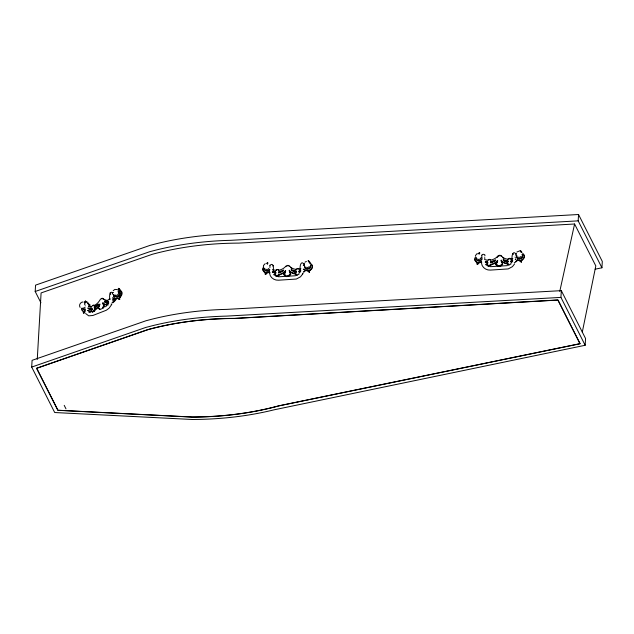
<?xml version="1.0" encoding="UTF-8"?>
<svg xmlns="http://www.w3.org/2000/svg" width="634" height="634" viewBox="0 0 634 634"><rect width="100%" height="100%" fill="white"/><g stroke="black" fill="none" stroke-linecap="round" stroke-linejoin="round"><path stroke-width="0.95" d="M304.407 265.377C303.821 267.231 303.916 261.826 304.304 264.14M516.314 255.24C515.743 257.087 515.791 251.603 516.211 254.004M40.917 302.783L35.195 291.489L35.559 285.142L150.052 245.366L157.105 243.535A218.754 124.533 3.3 0 1 231.148 233.97L578.541 214.514L602.3 261.446L601.935 267.794L595.152 269.188M31.7 367.078L32.088 360.334L146.105 320.717L153.103 318.902A218.025 124.113 3.3 0 1 226.909 309.368L561.32 290.649L585.562 338.532L585.174 345.276L273.975 409.841A218.025 124.113 3.3 0 1 200.178 419.375L192.308 419.486L54.714 412.528L31.7 367.078L145.717 327.461L152.715 325.646A218.025 124.113 3.3 0 1 226.52 316.112L560.931 297.394L585.174 345.276M37.255 359.494L41.091 292.932L152.287 254.297A213.69 121.649 3.3 0 1 238.883 243.107L574.586 224L595.809 265.908L582.289 332.145M92.889 312.079A0.832 0.539 -51.2 0 1 92.722 311.674L92.057 311.928L91.565 310.811A10.081 6.475 -51.2 0 1 88.023 310.573M92.057 311.928L92.096 311.239A10.081 6.475 -51.2 0 1 87.627 310.446M93.951 311.532A0.832 0.539 -51.2 0 0 94.054 311.159L94.728 310.898L94.236 309.78A10.081 6.475 -51.2 0 0 99.887 304.011A6.078 3.907 -51.2 0 1 98.619 307.474A1.006 0.65 -51.2 0 0 99.38 308.465L99.91 308.893A1.006 0.65 -51.2 0 1 98.944 308.449M94.728 310.898L94.767 310.208A10.081 6.475 -51.2 0 0 99.538 305.842M108.057 305.113L108.097 304.415A10.081 6.475 -51.2 0 1 102.867 302.862A6.078 3.907 -51.2 0 0 103.786 305.477A1.006 0.65 -51.2 0 1 102.867 307.118A1.648 1.062 -51.2 0 1 102.233 308.401M109.714 299.668C109.642 297.354 108.786 290.301 113.042 292.678M111.259 304.51L111.299 303.813M272.802 272.263C273.634 270.147 274.34 261.644 269.957 265.218M290.071 273.151A6.078 4.913 -15.1 0 0 290.586 273.801A1.006 0.816 -15.1 0 1 289.476 275.172A1.648 1.331 -15.1 0 1 287.503 276.543L287.25 276.511A1.648 1.331 -15.1 0 1 285.181 275.386L285.046 274.879A1.006 0.816 -15.1 0 1 284.08 273.611A6.078 4.913 -15.1 0 0 285.601 270.504A10.081 8.139 -15.1 0 1 278.683 274.498L278.778 275.703L277.961 275.742A0.832 0.674 -15.1 0 1 277.098 276.464A0.832 0.674 -15.1 0 1 276.313 275.822L275.497 275.869L275.394 274.665A10.081 8.139 -15.1 0 1 273.817 274.403M275.497 275.869L275.394 274.665M278.778 275.703L278.683 274.498M297.069 275.386A0.832 0.674 -15.1 0 1 296.696 274.815L295.872 274.855L295.777 273.65A10.081 8.139 -15.1 0 1 289.286 270.322L289.421 270.829A6.078 4.913 -15.1 0 0 289.928 272.913M295.872 274.855L295.912 274.157A10.081 8.139 -15.1 0 1 289.421 270.829M299.066 273.492L299.026 274.189L298.202 274.229A0.832 0.674 -15.1 0 1 297.338 274.95A0.832 0.674 -15.1 0 1 296.561 274.308L295.737 274.348M300.373 270.385C299.414 268.063 300.524 259.607 303.995 264.045M497.571 261.446A6.078 4.906 -15.2 0 0 497.658 260.899L497.524 260.392A10.081 8.139 -15.2 0 1 490.605 264.386L490.7 265.591L489.884 265.63A0.832 0.674 -15.2 0 1 489.02 266.359A0.832 0.674 -15.2 0 1 488.235 265.717L487.419 265.757L487.316 264.552A10.081 8.139 -15.2 0 1 485.739 264.299M487.419 265.757L487.316 264.552M490.7 265.591L490.605 264.386M508.825 265.155A0.832 0.674 -15.2 0 1 508.611 264.687L507.786 264.727L507.691 263.522A10.081 8.139 -15.2 0 1 501.201 260.202L501.336 260.709A6.078 4.906 -15.2 0 0 502.318 263.467M507.786 264.727L507.691 263.522M510.98 263.356L510.941 264.053L510.116 264.093A0.832 0.674 -15.2 0 1 509.253 264.822A0.832 0.674 -15.2 0 1 508.476 264.18L507.652 264.219M512.28 260.257C511.329 257.927 512.423 249.471 515.902 253.909M560.931 297.394L561.32 290.649M601.935 267.794L578.176 220.862L578.541 214.514M481.8 257.507L481.832 255.248M269.925 267.5L269.918 265.345M490.542 262.753L494.988 260.899M87.777 303.67C89.426 300.31 82.151 302.719 85.257 305.287M113.787 294.517C112.559 295.42 111.782 291.751 113.177 292.488M559.767 291.41L574.586 224M88.015 303.638A4.533 2.916 -51.2 0 1 88.475 304.265A1.173 0.753 -51.2 0 1 89.513 304.637A1.173 0.753 -51.2 0 1 88.681 306.04L89.346 306.579L91.811 306.491A1.902 1.22 -51.2 0 1 93.198 305.168A1.902 1.22 -51.2 0 1 94.482 305.461L95.013 305.889A10.081 6.475 -51.2 0 0 96.328 305.049M89.251 304.589A1.173 0.753 -51.2 0 1 90.052 305.184A1.173 0.753 -51.2 0 1 89.212 306.468L91.066 307.086M475.373 255.637L477.101 253.56M481.872 255.114C482.315 253.608 485.961 254.369 484.812 255.922M273.191 265.567L272.889 266.026M269.593 273.278C269.981 277.589 274.371 280.537 278.508 280.204L296.332 279.047L300.524 276.789L302.727 273.92M302.648 274.11L303.171 272.897M111.814 304.391L109.032 308.235L106.322 310.232L92.857 315.494L88.72 315.851L85.614 313.521M487.855 263.086L486.595 263.261M296.26 272.279L295.927 270.987L291.236 269.68L292.1 270.567L296.236 271.621L294.913 271.843A8.123 6.562 -15.1 0 1 291.711 270.203L291.236 269.68M514.554 263.974L512.431 266.652L508.238 268.919L490.423 270.092C486.294 270.433 481.895 267.485 481.507 263.173M118.186 290.689A3.297 2.116 -51.2 0 0 118.32 288.335L118.859 288.763A3.511 2.251 -51.2 0 1 120.222 290.84A4.533 2.916 -51.2 0 1 120.428 297.037A2.068 1.331 -51.2 0 0 119.731 299.288L119.2 298.86A1.49 0.959 -51.2 0 1 118.098 297.956L115.998 298.281L115.531 299.026A10.081 6.475 -51.2 0 1 112.083 302.545M119.731 299.288A1.49 0.959 -51.2 0 1 118.629 298.384L116.529 298.709L116.07 299.446A10.081 6.475 -51.2 0 1 112.614 302.973M91.661 309.162L91.716 308.148L87.928 308.1L88.308 308.489A8.123 5.223 -51.2 0 0 90.884 309.257L92.271 309.495M94.331 308.132L95.124 307.617A8.123 5.223 -51.2 0 0 97.913 304.78L98.357 304.074C97.913 305.643 92.223 306.801 94.862 308.552L95.655 308.045M98.888 304.494L94.918 307.538L94.68 308.409M108.192 302.767L108.327 301.784L104.459 301.713L104.84 302.101A8.123 5.223 -51.2 0 0 107.415 302.87L108.723 303.195L107.946 303.29A8.123 5.223 -51.2 0 1 106.124 302.973M113.185 290.705L114.873 289.413L117.472 289.603M303.551 269.616L304.09 269.046L304.225 269.553M311.785 264.893A4.533 3.661 -15.1 0 1 310.414 270.132A2.068 1.672 -15.1 0 0 309.582 272.192L309.447 271.685A1.49 1.205 -15.1 0 1 308.069 270.401L305.477 270.029L304.914 270.631A10.081 8.139 -15.1 0 1 303.646 271.621M305.477 270.029L305.049 271.138A10.081 8.139 -15.1 0 1 303.781 272.129M515.466 259.48L516.005 258.91L515.228 259.361M522.947 254.076A4.533 3.661 -15.2 0 1 522.329 259.988A2.068 1.672 -15.2 0 0 521.497 262.048L521.362 261.541A1.49 1.205 -15.2 0 1 519.983 260.257L517.392 259.892L516.821 260.495A10.081 8.139 -15.2 0 1 515.561 261.485M517.392 259.892L516.964 261.002A10.081 8.139 -15.2 0 1 514.277 262.817M106.758 305.707L105.442 306.777M516.869 252.039L519.072 251.119M304.97 262.183L306.42 261.374M112.329 298.234L114.342 296.126A1.173 0.753 -51.2 0 1 113.724 295.04M112.749 299.549L114.889 297.679L114.445 298.384A8.123 5.223 -51.2 0 1 112.67 300.397M113.28 299.977L114.786 298.757M485.264 262.365A8.123 6.562 -15.2 0 0 486.452 262.753C489.004 263.562 487.142 260.217 485.272 261.533M490.756 261.723L490.613 262.682L491.683 262.484A8.123 6.562 -15.2 0 0 495.091 260.519L495.629 259.94L490.756 261.723L490.898 262.23M507.786 261.874L507.85 260.859L503.15 259.56L503.634 260.083A8.123 6.562 -15.2 0 0 506.828 261.715L507.929 262.381M512.637 260.305L510.798 261.121L511.21 262.214L512.193 261.961M512.771 260.812L511.17 261.263L511.123 262.159M272.263 271.923A8.123 6.562 -15.1 0 0 274.538 272.858C277.066 273.634 275.259 270.417 273.349 271.637M274.673 273.365C277.216 274.173 275.354 270.829 273.484 272.144M278.841 271.835L278.691 272.794L279.76 272.596A8.123 6.562 -15.1 0 0 283.168 270.631L283.707 270.06L278.841 271.835L278.627 272.969M300.722 270.441L298.883 271.249L299.296 272.351L300.278 272.097M300.857 270.948L299.256 271.4L299.208 272.287M265.186 263.657L263.538 265.416L263.372 267.183M303.314 269.498L304.09 269.046M269.347 271.82L266.7 272.454A1.49 1.205 -15.1 0 1 265.163 273.88L265.297 274.387A1.49 1.205 -15.1 0 0 266.835 272.961L269.141 272.517L269.347 271.82L269.846 272.374M481.269 261.723L478.622 262.357A1.49 1.205 -15.2 0 1 477.085 263.784L477.22 264.291A1.49 1.205 -15.2 0 0 478.757 262.856L481.063 262.421L481.269 261.723L481.769 262.27M84.544 310.937L85.075 311.365A1.49 0.959 -51.2 0 1 83.807 313.172L83.276 312.744A1.49 0.959 -51.2 0 0 84.544 310.937L85.487 310.533M283.073 271.011L278.976 272.343M91.526 311.5L92.192 311.246A0.832 0.539 -51.2 0 0 92.818 311.674A0.832 0.539 -51.2 0 0 93.523 310.731L94.197 310.47M35.195 291.489L149.687 251.714L156.741 249.883A218.754 124.533 3.3 0 1 230.784 240.318L578.176 220.862M484.511 259.504L487.57 260.241A1.902 1.537 -15.2 0 1 490.851 260.075A10.081 8.139 -15.2 0 0 497.769 256.073A2.457 1.989 -15.2 0 1 501.446 255.89A10.081 8.139 -15.2 0 0 507.945 259.211A1.902 1.537 -15.2 0 1 511.226 259.044L512.843 258.624M511.075 261.707L512.058 261.454M300.936 268.761L299.311 269.173A1.902 1.537 -15.1 0 0 296.023 269.339A10.081 8.139 -15.1 0 1 289.532 266.011A2.457 1.989 -15.1 0 0 285.847 266.193A10.081 8.139 -15.1 0 1 278.936 270.187A1.902 1.537 -15.1 0 0 275.647 270.353L272.588 269.616M299.161 271.843L300.144 271.59M295.484 275.758L278.484 276.789M507.39 265.63L490.391 266.676M101.052 309.027L101.25 308.996A1.648 1.062 -51.2 0 0 101.662 308.845M92.192 309.59L91.415 309.685A8.123 5.223 -51.2 0 1 88.839 308.916L87.928 308.1M82.999 301.942C80.463 301.998 78.584 305.223 80.09 307.371M275.354 275.362L276.178 275.314A0.832 0.674 -15.1 0 0 276.963 275.964A0.832 0.674 -15.1 0 0 277.827 275.235L278.643 275.196M487.277 265.25L488.101 265.21A0.832 0.674 -15.2 0 0 488.885 265.852A0.832 0.674 -15.2 0 0 489.741 265.123L490.565 265.083M90.472 312.61L88.903 312.293M521.497 262.048A1.49 1.205 -15.2 0 1 520.118 260.764L517.526 260.4M309.582 272.192A1.49 1.205 -15.1 0 1 308.203 270.908L305.612 270.536M497.524 260.392A6.078 4.906 -15.2 0 1 496.002 263.49A1.006 0.816 -15.2 0 0 496.961 264.758A1.648 1.331 -15.2 0 0 499.029 265.884L499.283 265.923A1.648 1.331 -15.2 0 0 501.256 264.544A1.006 0.816 -15.2 0 0 502.366 263.173A6.078 4.906 -15.2 0 1 501.201 260.202M496.137 263.998A1.006 0.816 -15.2 0 0 497.096 265.266A1.648 1.331 -15.2 0 0 499.172 266.391L499.418 266.423A1.648 1.331 -15.2 0 0 501.391 265.052A1.006 0.816 -15.2 0 0 502.508 263.681M285.046 274.879A1.648 1.331 -15.1 0 0 287.115 276.004L287.368 276.044A1.648 1.331 -15.1 0 0 289.342 274.665A1.006 0.816 -15.1 0 0 290.451 273.294A6.078 4.913 -15.1 0 1 289.286 270.322M508.151 261.493L504.022 260.439M485.406 262.04L487.879 262.698M104.459 301.713L107.003 302.41L108.779 302.18L108.327 301.784M88.459 308.528L92.247 308.568L91.716 308.148M513.334 254.48L512.668 253.56M110.752 293.883L110.102 292.956M275.552 272.002L275.687 272.509M118.32 288.335A3.511 2.251 -51.2 0 1 119.691 290.412L120.222 290.84M119.691 290.412A4.533 2.916 -51.2 0 1 119.897 296.609L120.428 297.037M115.998 298.281L116.529 298.709M102.867 302.862L103.397 303.29A10.081 6.475 -51.2 0 0 107.352 305.009M102.867 307.118L103.397 307.545A1.648 1.062 -51.2 0 1 103.08 308.425M94.387 307.11L94.918 307.538M84.235 302.6A3.511 2.251 -51.2 0 1 85.439 301.055L85.97 301.475A3.297 2.116 -51.2 0 0 85.638 302.759M88.475 304.265L89.006 304.692A4.533 2.916 -51.2 0 0 87.888 303.678M94.236 309.78L94.767 310.208M88.681 306.04L89.212 306.468M93.523 310.731L94.054 311.159M91.565 310.811L92.722 311.674M81.493 308.156A4.533 2.916 -51.2 0 0 82.816 310.945L83.347 311.373M269.482 272.327L269.981 272.874M64.208 405.356L65.984 408.859M520.268 251.032A3.511 2.829 -15.2 0 1 521.853 252.546A3.511 2.829 -15.2 0 0 520.134 250.525L520.268 251.032A3.297 2.663 -15.2 0 1 520.427 251.405M522.804 253.568A4.533 3.661 -15.2 0 1 522.194 259.48L522.329 259.988M519.983 260.257L520.118 260.764M511.226 259.044L511.369 259.552A1.902 1.537 -15.2 0 0 510.101 258.831M511.131 260.693L511.273 261.2M507.945 259.211L508.08 259.718M507.85 260.859L507.985 261.367M508.476 264.18L508.611 264.687M501.581 256.374L501.589 256.398A2.457 1.989 -15.2 0 0 501.082 256.025M501.256 264.544L501.391 265.052M499.029 265.884L499.172 266.391M496.961 264.758L497.096 265.266M489.741 265.123L489.884 265.63M487.475 261.89L487.609 262.397M488.101 265.21L488.235 265.717M487.411 262.904L487.554 263.411M478.535 253.299A3.511 2.829 -15.2 0 1 479.597 252.578L479.732 253.085A3.297 2.663 -15.2 0 0 479.399 253.869M478.622 262.357L478.757 262.856M475.722 256.659A4.533 3.661 -15.2 0 0 476.491 261.794L476.625 262.302A2.068 1.672 -15.2 0 1 477.22 264.291M310.414 270.132L310.28 269.624A4.533 3.661 -15.1 0 0 309.939 263.245A3.511 2.829 -15.1 0 0 308.219 260.669L308.354 261.176A3.297 2.663 -15.1 0 1 308.512 261.541M308.069 270.401L308.203 270.908M299.216 270.829L299.359 271.328M296.023 269.339L296.165 269.846A1.902 1.537 -15.1 0 1 296.363 269.608M295.927 270.987L296.07 271.495M295.872 272.002L296.007 272.509M296.561 274.308L296.696 274.815M289.659 266.494L289.667 266.518A2.457 1.989 -15.1 0 0 289.429 266.304M289.342 274.665L289.476 275.172M287.115 276.004L287.25 276.511M277.827 275.235L277.961 275.742M275.489 273.016L275.632 273.523M276.178 275.314L276.313 275.822M266.613 263.395A3.511 2.829 -15.1 0 1 267.675 262.682L267.81 263.181A3.297 2.663 -15.1 0 0 267.477 263.974M266.7 272.454L266.835 272.961M263.197 267.643A4.533 3.661 -15.1 0 0 264.568 271.891L264.703 272.398A2.068 1.672 -15.1 0 1 265.488 273.634M515.371 257.428L515.307 257.142A1.173 0.951 -15.2 0 1 515.022 257.079M264.703 272.398A4.533 3.661 -15.1 0 1 263.34 268.15M264.568 271.891A2.068 1.672 -15.1 0 1 265.163 273.88M285.585 271.835A6.078 4.913 -15.1 0 1 285.142 272.905M284.983 273.159A6.078 4.913 -15.1 0 1 284.634 273.65M284.436 273.888A6.078 4.913 -15.1 0 1 284.222 274.118A1.006 0.816 -15.1 0 0 285.181 275.386M285.736 271.011A10.081 8.139 -15.1 0 1 278.817 275.005M275.536 275.172A10.081 8.139 -15.1 0 1 273.951 274.91M267.247 263.506A3.511 2.829 -15.1 0 1 267.81 263.181M276.226 270.409A1.902 1.537 -15.1 0 1 276.812 270.1M278.12 270.029A1.902 1.537 -15.1 0 1 278.897 270.472M308.354 261.176A3.511 2.829 -15.1 0 1 310.089 263.475M309.447 271.685A2.068 1.672 -15.1 0 1 310.28 269.624M267.279 264.077A3.297 2.663 -15.1 0 1 267.675 262.682M295.048 272.351A8.123 6.562 -15.1 0 1 293.859 271.97M291.767 268.428A10.081 8.139 -15.1 0 1 290.61 267.556M308.219 260.669A3.297 2.663 -15.1 0 1 308.457 262.032M297.195 269.085A1.902 1.537 -15.1 0 1 298.796 269.125M303.29 265.432A1.173 0.951 -15.1 0 1 303.892 265.361M285.982 266.676A2.457 1.989 -15.1 0 1 286.235 266.462M287.511 265.923A2.457 1.989 -15.1 0 1 288.541 265.931M310.351 264.79A3.011 2.433 -15.1 0 1 308.338 268.507A3.011 2.433 -15.1 0 1 304.732 266.304M309.289 266.526A2.029 1.64 -15.1 0 1 306.523 267.271M310.502 265.353A3.011 2.433 -15.1 0 1 308.489 269.062A3.011 2.433 -15.1 0 1 304.883 266.866M269.83 269.83A3.011 2.433 -15.1 0 1 266.058 271.067A3.011 2.433 -15.1 0 1 264.489 268.23M269.68 269.276A3.011 2.433 -15.1 0 1 266.264 270.591A3.011 2.433 -15.1 0 1 264.204 268.309M268.761 268.539A2.029 1.64 -15.1 0 1 268.42 268.895M267.992 269.181A2.029 1.64 -15.1 0 1 265.591 269.038M476.625 262.302A4.533 3.661 -15.2 0 1 474.953 259.013M476.491 261.794A2.068 1.672 -15.2 0 1 477.085 263.784M497.421 261.993A6.078 4.906 -15.2 0 1 497.056 262.785M496.739 263.292A6.078 4.906 -15.2 0 1 496.549 263.538M497.658 260.899A10.081 8.139 -15.2 0 1 490.74 264.893M487.459 265.06A10.081 8.139 -15.2 0 1 485.874 264.806M521.362 261.541A2.068 1.672 -15.2 0 1 522.194 259.48M477.965 254.004A3.511 2.829 -15.2 0 1 478.321 253.521M479.201 253.972A3.297 2.663 -15.2 0 1 479.597 252.578M506.97 262.222A8.123 6.562 -15.2 0 1 505.774 261.842M504.704 261.287A8.123 6.562 -15.2 0 1 503.768 260.59M503.689 258.3A10.081 8.139 -15.2 0 1 502.532 257.428M496.834 257.721A10.081 8.139 -15.2 0 0 497.904 256.58A2.457 1.989 -15.2 0 1 498.76 256.001M484.748 258.585A1.173 0.951 -15.2 0 0 484.756 257.856A1.173 0.951 -15.2 0 0 484.693 257.586M520.134 250.525A3.297 2.663 -15.2 0 1 520.324 252.094M507.834 264.029A10.081 8.139 -15.2 0 1 501.336 260.709M509.11 258.957A1.902 1.537 -15.2 0 1 509.435 258.862M488.148 260.297A1.902 1.537 -15.2 0 1 488.426 260.122M489.725 259.861A1.902 1.537 -15.2 0 1 490.597 260.17M479.447 253.235A3.511 2.829 -15.2 0 1 479.732 253.085M499.434 255.803A2.457 1.989 -15.2 0 1 500.464 255.811M522.265 254.646A3.011 2.433 -15.2 0 1 519.864 258.442A3.011 2.433 -15.2 0 1 516.781 255.518M521.203 256.382A2.029 1.633 -15.2 0 1 520.863 256.746M520.435 257.032A2.029 1.633 -15.2 0 1 518.43 257.135M521.972 254.717A3.011 2.433 -15.2 0 1 520.403 258.926A3.011 2.433 -15.2 0 1 516.94 256.081M482.07 257.911A3.011 2.433 -15.2 0 1 478.567 260.534A3.011 2.433 -15.2 0 1 476.261 257.57M482.086 259.124A3.011 2.433 -15.2 0 1 478.345 261.049A3.011 2.433 -15.2 0 1 476.411 258.133M480.992 257.594A2.029 1.633 -15.2 0 1 480.897 258.022M480.675 258.434A2.029 1.633 -15.2 0 1 480.342 258.799M479.914 259.084A2.029 1.633 -15.2 0 1 478.9 259.354M478.385 259.322A2.029 1.633 -15.2 0 1 477.513 258.941M110.657 294.216A1.149 0.586 68.9 0 1 110.625 293.447M82.816 310.945A2.068 1.331 -51.2 0 1 83.276 312.744M83.878 311.888A2.068 1.331 -51.2 0 1 83.807 313.172M94.482 305.461A10.081 6.475 -51.2 0 0 100.132 299.7A2.457 1.577 -51.2 0 1 103.12 298.543A10.081 6.475 -51.2 0 0 108.343 300.104A1.902 1.22 -51.2 0 1 109.991 298.701M85.297 302.196A3.511 2.251 -51.2 0 1 85.97 301.475M94.252 305.493A1.902 1.22 -51.2 0 1 95.013 305.889M93.19 305.897A1.902 1.22 -51.2 0 1 93.452 305.723M119.2 298.86A2.068 1.331 -51.2 0 1 119.897 296.609M103.397 307.545A1.006 0.65 -51.2 0 0 104.317 305.897A6.078 3.907 -51.2 0 1 103.397 303.29M85.115 302.719A3.297 2.116 -51.2 0 1 85.439 301.055M107.598 300.69A10.081 6.475 -51.2 0 1 103.651 298.971A2.457 1.577 -51.2 0 0 101.892 298.963M114.445 296.514A1.173 0.753 -51.2 0 1 114.168 295.737M100.441 309.313A1.648 1.062 -51.2 0 1 99.38 308.465M118.859 288.763A3.297 2.116 -51.2 0 1 119.041 289.445M109.722 299.51A1.902 1.22 -51.2 0 1 109.983 299.335M118.138 291.283A3.011 1.934 -51.2 0 1 119.208 294.675A3.011 1.934 -51.2 0 1 115.222 295.959M115.016 295.452A3.011 1.934 -51.2 0 1 114.968 294.842M118.439 292.226A2.029 1.3 -51.2 0 1 117.9 294.533A2.029 1.3 -51.2 0 1 115.768 295.214M118.106 291.917A3.011 1.934 -51.2 0 1 120.381 293.241A3.011 1.934 -51.2 0 1 118.249 296.657A3.011 1.934 -51.2 0 1 115.602 295.927M85.574 309.241A3.011 1.934 -51.2 0 1 82.721 308.639M85.186 307.046A2.029 1.3 -51.2 0 1 82.895 307.926M84.988 308.774A3.011 1.934 -51.2 0 1 82.341 308.671M147.841 329.577L36.534 368.251L57.829 410.317L192.165 417.109A213.872 121.752 3.3 0 0 278.833 405.911L580.158 343.739L557.991 299.961L234.517 318.379A213.872 121.752 3.3 0 0 147.841 329.577M147.936 329.672L36.748 368.306L57.971 410.222L192.157 417.006A213.69 121.649 3.3 0 0 278.754 405.815L579.936 343.668L557.865 300.08L234.54 318.482A213.69 121.649 3.3 0 0 147.936 329.672"/></g></svg>
